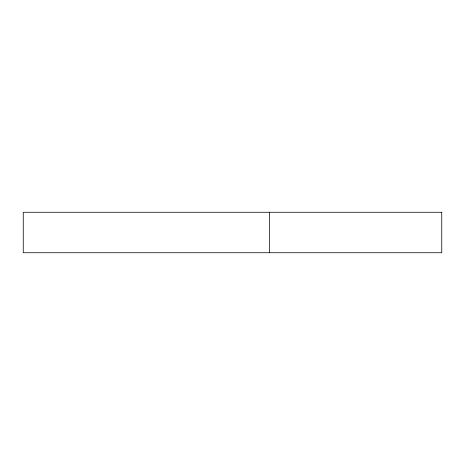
<?xml version="1.0" encoding="UTF-8"?>
<svg xmlns="http://www.w3.org/2000/svg" width="465" height="465" viewBox="0 0 465 465"><rect width="100%" height="100%" fill="white"/><g stroke="black" fill="none" stroke-linecap="round" stroke-linejoin="round"><path stroke-width="0.7" d="M269.584 212.273L269.584 252.728M441.75 212.273L23.25 212.273L23.25 252.728L441.75 252.728L441.75 212.273"/></g></svg>
